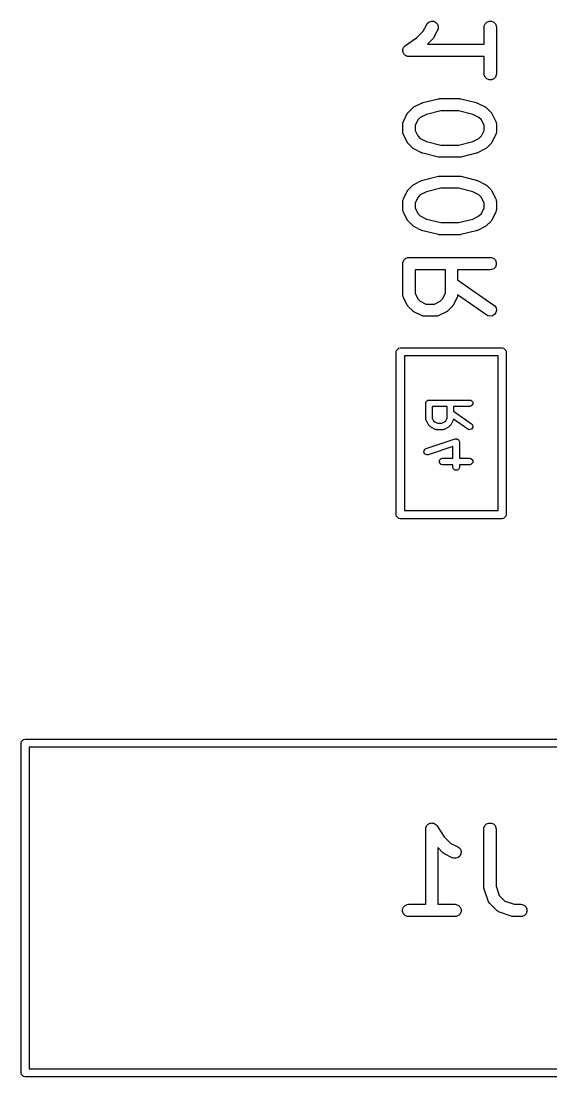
# Model space of a CAD drawing. Extents: x -0.05 to 2.94, y -0.16 to 2.16.
# Drawn here: x 1.609 to 1.865, y 0.237 to 0.747 of the extents above; entities that cross this region are included whole.
import ezdxf

# ---------------------------------------------------------------- set-up
doc = ezdxf.new("R2010")
doc.units = 0
doc.header["$MEASUREMENT"] = 0
doc.layers.add('BLACK', color=7, linetype='CONTINUOUS')

msp = doc.modelspace()

# ---------------------------------------------------------------- linework, layer by layer
at = {"layer": 'BLACK', "linetype": 'CONTINUOUS'}
for p, q in [((1.80348, 0.74243), (1.80514, 0.74575)), ((1.80514, 0.74575), (1.80545, 0.74624)), ((1.80545, 0.74624), (1.80632, 0.74699)), ((1.80632, 0.74699), (1.80742, 0.74736)), ((1.80742, 0.74736), (1.80856, 0.74728)), ((1.80856, 0.74728), (1.8096, 0.74676)), ((1.8096, 0.74676), (1.81035, 0.74589)), ((1.81035, 0.74589), (1.81071, 0.7448)), ((1.83301, 0.74501), (1.83345, 0.74607)), ((1.83345, 0.74607), (1.83427, 0.74688)), ((1.83427, 0.74688), (1.83533, 0.74732)), ((1.83533, 0.74732), (1.83648, 0.74732)), ((1.83648, 0.74732), (1.83755, 0.74688)), ((1.83755, 0.74688), (1.83836, 0.74607)), ((1.83836, 0.74607), (1.8388, 0.74501)), ((1.80028, 0.73922), (1.80348, 0.74243)), ((1.81043, 0.74311), (1.80855, 0.73936)), ((1.81063, 0.74365), (1.81043, 0.74311)), ((1.81071, 0.7448), (1.81063, 0.74365)), ((1.83295, 0.74443), (1.83301, 0.74501)), ((1.83295, 0.73613), (1.83295, 0.74443)), ((1.8388, 0.74501), (1.83886, 0.74443)), ((1.83886, 0.74443), (1.83886, 0.72193)), ((1.79445, 0.73527), (1.79489, 0.73563)), ((1.79489, 0.73563), (1.7949, 0.73564)), ((1.7949, 0.73564), (1.80028, 0.73922)), ((1.7949, 0.73564), (1.7949, 0.73564)), ((1.7949, 0.73564), (1.7949, 0.73564)), ((1.808, 0.73859), (1.80554, 0.73613)), ((1.80554, 0.73613), (1.83295, 0.73613)), ((1.80818, 0.73882), (1.808, 0.73859)), ((1.80824, 0.73887), (1.80818, 0.73882)), ((1.8083, 0.73896), (1.80824, 0.73887)), ((1.80837, 0.73904), (1.8083, 0.73896)), ((1.80839, 0.73911), (1.80837, 0.73904)), ((1.80855, 0.73936), (1.80839, 0.73911)), ((1.79358, 0.73318), (1.79364, 0.73347)), ((1.79364, 0.7329), (1.79358, 0.73318)), ((1.79364, 0.73376), (1.79375, 0.73403)), ((1.79364, 0.73347), (1.79364, 0.73376)), ((1.79364, 0.7326), (1.79364, 0.7329)), ((1.79375, 0.73234), (1.79364, 0.7326)), ((1.79375, 0.73403), (1.79381, 0.73431)), ((1.79381, 0.73205), (1.79375, 0.73234)), ((1.79381, 0.73431), (1.79397, 0.73455)), ((1.79397, 0.73181), (1.79381, 0.73205)), ((1.79397, 0.73455), (1.79408, 0.73482)), ((1.79408, 0.73154), (1.79397, 0.73181)), ((1.79408, 0.73482), (1.79429, 0.73503)), ((1.79429, 0.73134), (1.79408, 0.73154)), ((1.79429, 0.73503), (1.79445, 0.73527)), ((1.79445, 0.73109), (1.79429, 0.73134)), ((1.79469, 0.73093), (1.79445, 0.73109)), ((1.7949, 0.73073), (1.79469, 0.73093)), ((1.79516, 0.73061), (1.7949, 0.73073)), ((1.7954, 0.73045), (1.79516, 0.73061)), ((1.79569, 0.7304), (1.7954, 0.73045)), ((1.79596, 0.73028), (1.79569, 0.7304)), ((1.79653, 0.73023), (1.79596, 0.73028)), ((1.79654, 0.73023), (1.79653, 0.73023)), ((1.79653, 0.73023), (1.79653, 0.73023)), ((1.79653, 0.73023), (1.79653, 0.73023)), ((1.83295, 0.73023), (1.79654, 0.73023)), ((1.83295, 0.72193), (1.83295, 0.73023)), ((1.83301, 0.72136), (1.83295, 0.72193)), ((1.83345, 0.72029), (1.83301, 0.72136)), ((1.83427, 0.71948), (1.83345, 0.72029)), ((1.83836, 0.72029), (1.83755, 0.71948)), ((1.8388, 0.72136), (1.83836, 0.72029)), ((1.83886, 0.72193), (1.8388, 0.72136)), ((1.83533, 0.71904), (1.83427, 0.71948)), ((1.83648, 0.71904), (1.83533, 0.71904)), ((1.83755, 0.71948), (1.83648, 0.71904)), ((1.80332, 0.70792), (1.81082, 0.7098)), ((1.81082, 0.7098), (1.81092, 0.70981)), ((1.81092, 0.70981), (1.81096, 0.70983)), ((1.81096, 0.70983), (1.81118, 0.70985)), ((1.81118, 0.70985), (1.81139, 0.70988)), ((1.81139, 0.70988), (1.81143, 0.70988)), ((1.81143, 0.70988), (1.81153, 0.70989)), ((1.81153, 0.70989), (1.82091, 0.70989)), ((1.82091, 0.70989), (1.82101, 0.70988)), ((1.82101, 0.70988), (1.82105, 0.70988)), ((1.82105, 0.70988), (1.82127, 0.70985)), ((1.82127, 0.70985), (1.82148, 0.70983)), ((1.82148, 0.70983), (1.82152, 0.70981)), ((1.82152, 0.70981), (1.82162, 0.7098)), ((1.82162, 0.7098), (1.82912, 0.70792)), ((1.79632, 0.7034), (1.7982, 0.70527)), ((1.7982, 0.70527), (1.79842, 0.70546)), ((1.79842, 0.70546), (1.79848, 0.70552)), ((1.79848, 0.70552), (1.79856, 0.70557)), ((1.79856, 0.70557), (1.79865, 0.70564)), ((1.79865, 0.70564), (1.79872, 0.70567)), ((1.79872, 0.70567), (1.79897, 0.70583)), ((1.79897, 0.70583), (1.80271, 0.7077)), ((1.80271, 0.7077), (1.80276, 0.70772)), ((1.80276, 0.70772), (1.80277, 0.70773)), ((1.80277, 0.70773), (1.80302, 0.70782)), ((1.80302, 0.70782), (1.80326, 0.70791)), ((1.80326, 0.70791), (1.80328, 0.70791)), ((1.80328, 0.70791), (1.80332, 0.70792)), ((1.82912, 0.70792), (1.82917, 0.70791)), ((1.82917, 0.70791), (1.82919, 0.70791)), ((1.82919, 0.70791), (1.82943, 0.70782)), ((1.82943, 0.70782), (1.82967, 0.70773)), ((1.82967, 0.70773), (1.82969, 0.70772)), ((1.82969, 0.70772), (1.82973, 0.7077)), ((1.82973, 0.7077), (1.83348, 0.70583)), ((1.83348, 0.70583), (1.83373, 0.70567)), ((1.83373, 0.70567), (1.8338, 0.70564)), ((1.8338, 0.70564), (1.83388, 0.70557)), ((1.83388, 0.70557), (1.83397, 0.70552)), ((1.83397, 0.70552), (1.83402, 0.70546)), ((1.83402, 0.70546), (1.83424, 0.70527)), ((1.83424, 0.70527), (1.83612, 0.7034)), ((1.7939, 0.69888), (1.79577, 0.70263)), ((1.79577, 0.70263), (1.79593, 0.70288)), ((1.79593, 0.70288), (1.79596, 0.70295)), ((1.79596, 0.70295), (1.79602, 0.70303)), ((1.79602, 0.70303), (1.79608, 0.70312)), ((1.79608, 0.70312), (1.79614, 0.70317)), ((1.79614, 0.70317), (1.79632, 0.7034)), ((1.80084, 0.69956), (1.79949, 0.69686)), ((1.80203, 0.70076), (1.80084, 0.69956)), ((1.80507, 0.70227), (1.80203, 0.70076)), ((1.8119, 0.70398), (1.80507, 0.70227)), ((1.82054, 0.70398), (1.8119, 0.70398)), ((1.82738, 0.70227), (1.82054, 0.70398)), ((1.83041, 0.70076), (1.82738, 0.70227)), ((1.8316, 0.69956), (1.83041, 0.70076)), ((1.83295, 0.69686), (1.8316, 0.69956)), ((1.83612, 0.7034), (1.83631, 0.70317)), ((1.83631, 0.70317), (1.83636, 0.70312)), ((1.83636, 0.70312), (1.83642, 0.70303)), ((1.83642, 0.70303), (1.83649, 0.70295)), ((1.83649, 0.70295), (1.83652, 0.70288)), ((1.83652, 0.70288), (1.83667, 0.70263)), ((1.83667, 0.70263), (1.83855, 0.69888)), ((1.79358, 0.69756), (1.79364, 0.69814)), ((1.79358, 0.69381), (1.79358, 0.69756)), ((1.79364, 0.69814), (1.79368, 0.69823)), ((1.79368, 0.69823), (1.79369, 0.69834)), ((1.79369, 0.69834), (1.7939, 0.69888)), ((1.79949, 0.69686), (1.79949, 0.69451)), ((1.79949, 0.69451), (1.80084, 0.69181)), ((1.8316, 0.69181), (1.83295, 0.69451)), ((1.83295, 0.69451), (1.83295, 0.69686)), ((1.83855, 0.69888), (1.83875, 0.69834)), ((1.83875, 0.69834), (1.83876, 0.69823)), ((1.83876, 0.69823), (1.8388, 0.69814)), ((1.8388, 0.69814), (1.83886, 0.69756)), ((1.83886, 0.69756), (1.83886, 0.69381)), ((1.79364, 0.69323), (1.79358, 0.69381)), ((1.79368, 0.69314), (1.79364, 0.69323)), ((1.79369, 0.69303), (1.79368, 0.69314)), ((1.7939, 0.69249), (1.79369, 0.69303)), ((1.79577, 0.68874), (1.7939, 0.69249)), ((1.80084, 0.69181), (1.80203, 0.69061)), ((1.80203, 0.69061), (1.80507, 0.6891)), ((1.82738, 0.6891), (1.83041, 0.69061)), ((1.83041, 0.69061), (1.8316, 0.69181)), ((1.83855, 0.69249), (1.83667, 0.68874)), ((1.83875, 0.69303), (1.83855, 0.69249)), ((1.83876, 0.69314), (1.83875, 0.69303)), ((1.8388, 0.69323), (1.83876, 0.69314)), ((1.83886, 0.69381), (1.8388, 0.69323)), ((1.79593, 0.68849), (1.79577, 0.68874)), ((1.79596, 0.68842), (1.79593, 0.68849)), ((1.79602, 0.68834), (1.79596, 0.68842)), ((1.79608, 0.68825), (1.79602, 0.68834)), ((1.79614, 0.6882), (1.79608, 0.68825)), ((1.79632, 0.68797), (1.79614, 0.6882)), ((1.7982, 0.6861), (1.79632, 0.68797)), ((1.79842, 0.68591), (1.7982, 0.6861)), ((1.79848, 0.68585), (1.79842, 0.68591)), ((1.79856, 0.6858), (1.79848, 0.68585)), ((1.79865, 0.68573), (1.79856, 0.6858)), ((1.79872, 0.6857), (1.79865, 0.68573)), ((1.79897, 0.68554), (1.79872, 0.6857)), ((1.80271, 0.68367), (1.79897, 0.68554)), ((1.80507, 0.6891), (1.8119, 0.68739)), ((1.8119, 0.68739), (1.82054, 0.68739)), ((1.82054, 0.68739), (1.82738, 0.6891)), ((1.83348, 0.68554), (1.82973, 0.68367)), ((1.83373, 0.6857), (1.83348, 0.68554)), ((1.8338, 0.68573), (1.83373, 0.6857)), ((1.83388, 0.6858), (1.8338, 0.68573)), ((1.83397, 0.68585), (1.83388, 0.6858)), ((1.83402, 0.68591), (1.83397, 0.68585)), ((1.83424, 0.6861), (1.83402, 0.68591)), ((1.83612, 0.68797), (1.83424, 0.6861)), ((1.83631, 0.6882), (1.83612, 0.68797)), ((1.83636, 0.68825), (1.83631, 0.6882)), ((1.83642, 0.68834), (1.83636, 0.68825)), ((1.83649, 0.68842), (1.83642, 0.68834)), ((1.83652, 0.68849), (1.83649, 0.68842)), ((1.83667, 0.68874), (1.83652, 0.68849)), ((1.80276, 0.68365), (1.80271, 0.68367)), ((1.80277, 0.68364), (1.80276, 0.68365)), ((1.80302, 0.68356), (1.80277, 0.68364)), ((1.80326, 0.68346), (1.80302, 0.68356)), ((1.80328, 0.68346), (1.80326, 0.68346)), ((1.80332, 0.68345), (1.80328, 0.68346)), ((1.81082, 0.68157), (1.80332, 0.68345)), ((1.81092, 0.68156), (1.81082, 0.68157)), ((1.81096, 0.68154), (1.81092, 0.68156)), ((1.81118, 0.68152), (1.81096, 0.68154)), ((1.81139, 0.68149), (1.81118, 0.68152)), ((1.81143, 0.68149), (1.81139, 0.68149)), ((1.81153, 0.68148), (1.81143, 0.68149)), ((1.82091, 0.68148), (1.81153, 0.68148)), ((1.82101, 0.68149), (1.82091, 0.68148)), ((1.82105, 0.68149), (1.82101, 0.68149)), ((1.82127, 0.68152), (1.82105, 0.68149)), ((1.82148, 0.68154), (1.82127, 0.68152)), ((1.82152, 0.68156), (1.82148, 0.68154)), ((1.82162, 0.68157), (1.82152, 0.68156)), ((1.82912, 0.68345), (1.82162, 0.68157)), ((1.82917, 0.68346), (1.82912, 0.68345)), ((1.82919, 0.68346), (1.82917, 0.68346)), ((1.82943, 0.68355), (1.82919, 0.68346)), ((1.82967, 0.68364), (1.82943, 0.68355)), ((1.82969, 0.68365), (1.82967, 0.68364)), ((1.82973, 0.68367), (1.82969, 0.68365)), ((1.79897, 0.66833), (1.80271, 0.6702)), ((1.80271, 0.6702), (1.80276, 0.67022)), ((1.80276, 0.67022), (1.80277, 0.67023)), ((1.80277, 0.67023), (1.80302, 0.67032)), ((1.80302, 0.67032), (1.80326, 0.67041)), ((1.80326, 0.67041), (1.80328, 0.67041)), ((1.80328, 0.67041), (1.80332, 0.67043)), ((1.80332, 0.67043), (1.81082, 0.6723)), ((1.81082, 0.6723), (1.81092, 0.67232)), ((1.81092, 0.67232), (1.81096, 0.67233)), ((1.81096, 0.67233), (1.81118, 0.67236)), ((1.81118, 0.67236), (1.81139, 0.67239)), ((1.81139, 0.67239), (1.81143, 0.67238)), ((1.81143, 0.67238), (1.81153, 0.67239)), ((1.81153, 0.67239), (1.82091, 0.67239)), ((1.82091, 0.67239), (1.82101, 0.67238)), ((1.82101, 0.67238), (1.82105, 0.67239)), ((1.82105, 0.67239), (1.82127, 0.67236)), ((1.82127, 0.67236), (1.82148, 0.67233)), ((1.82148, 0.67233), (1.82152, 0.67232)), ((1.82152, 0.67232), (1.82162, 0.6723)), ((1.82162, 0.6723), (1.82912, 0.67043)), ((1.82912, 0.67043), (1.82917, 0.67041)), ((1.82917, 0.67041), (1.82919, 0.67041)), ((1.82919, 0.67041), (1.82943, 0.67032)), ((1.82943, 0.67032), (1.82967, 0.67023)), ((1.82967, 0.67023), (1.82969, 0.67022)), ((1.82969, 0.67022), (1.82973, 0.6702)), ((1.82973, 0.6702), (1.83348, 0.66833)), ((1.7939, 0.66139), (1.79577, 0.66513)), ((1.79577, 0.66513), (1.79593, 0.66538)), ((1.79593, 0.66538), (1.79596, 0.66545)), ((1.79596, 0.66545), (1.79602, 0.66554)), ((1.79602, 0.66554), (1.79608, 0.66562)), ((1.79608, 0.66562), (1.79614, 0.66568)), ((1.79614, 0.66568), (1.79632, 0.6659)), ((1.79632, 0.6659), (1.7982, 0.66778)), ((1.7982, 0.66778), (1.79842, 0.66796)), ((1.79842, 0.66796), (1.79848, 0.66802)), ((1.79848, 0.66802), (1.79856, 0.66808)), ((1.79856, 0.66808), (1.79865, 0.66814)), ((1.79865, 0.66814), (1.79872, 0.66817)), ((1.79872, 0.66817), (1.79897, 0.66833)), ((1.80507, 0.66478), (1.80203, 0.66326)), ((1.8119, 0.66649), (1.80507, 0.66478)), ((1.82054, 0.66649), (1.8119, 0.66649)), ((1.82738, 0.66478), (1.82054, 0.66649)), ((1.83041, 0.66326), (1.82738, 0.66478)), ((1.83348, 0.66833), (1.83373, 0.66817)), ((1.83373, 0.66817), (1.8338, 0.66814)), ((1.8338, 0.66814), (1.83388, 0.66808)), ((1.83388, 0.66808), (1.83397, 0.66802)), ((1.83397, 0.66802), (1.83402, 0.66796)), ((1.83402, 0.66796), (1.83424, 0.66778)), ((1.83424, 0.66778), (1.83612, 0.6659)), ((1.83612, 0.6659), (1.83631, 0.66568)), ((1.83631, 0.66568), (1.83636, 0.66562)), ((1.83636, 0.66562), (1.83642, 0.66554)), ((1.83642, 0.66554), (1.83649, 0.66545)), ((1.83649, 0.66545), (1.83652, 0.66538)), ((1.83652, 0.66538), (1.83667, 0.66513)), ((1.83667, 0.66513), (1.83855, 0.66139)), ((1.79358, 0.66006), (1.79364, 0.66064)), ((1.79358, 0.65631), (1.79358, 0.66006)), ((1.79364, 0.66064), (1.79368, 0.66074)), ((1.79368, 0.66074), (1.79369, 0.66084)), ((1.79369, 0.66084), (1.7939, 0.66139)), ((1.80084, 0.66206), (1.79949, 0.65937)), ((1.79949, 0.65937), (1.79949, 0.65701)), ((1.80203, 0.66326), (1.80084, 0.66206)), ((1.8316, 0.66206), (1.83041, 0.66326)), ((1.83295, 0.65937), (1.8316, 0.66206)), ((1.83295, 0.65701), (1.83295, 0.65937)), ((1.83855, 0.66139), (1.83875, 0.66084)), ((1.83875, 0.66084), (1.83876, 0.66074)), ((1.83876, 0.66074), (1.8388, 0.66064)), ((1.8388, 0.66064), (1.83886, 0.66006)), ((1.83886, 0.66006), (1.83886, 0.65631)), ((1.79364, 0.65574), (1.79358, 0.65631)), ((1.79368, 0.65564), (1.79364, 0.65574)), ((1.79369, 0.65554), (1.79368, 0.65564)), ((1.7939, 0.65499), (1.79369, 0.65554)), ((1.79577, 0.65124), (1.7939, 0.65499)), ((1.79949, 0.65701), (1.80084, 0.65431)), ((1.80084, 0.65431), (1.80203, 0.65312)), ((1.83041, 0.65312), (1.8316, 0.65431)), ((1.8316, 0.65431), (1.83295, 0.65701)), ((1.83855, 0.65499), (1.83667, 0.65124)), ((1.83875, 0.65554), (1.83855, 0.65499)), ((1.83876, 0.65564), (1.83875, 0.65554)), ((1.8388, 0.65574), (1.83876, 0.65564)), ((1.83886, 0.65631), (1.8388, 0.65574)), ((1.79593, 0.651), (1.79577, 0.65124)), ((1.79596, 0.65092), (1.79593, 0.651)), ((1.79602, 0.65084), (1.79596, 0.65092)), ((1.79608, 0.65076), (1.79602, 0.65084)), ((1.79614, 0.6507), (1.79608, 0.65076)), ((1.79632, 0.65048), (1.79614, 0.6507)), ((1.7982, 0.6486), (1.79632, 0.65048)), ((1.79842, 0.64842), (1.7982, 0.6486)), ((1.80203, 0.65312), (1.80507, 0.6516)), ((1.80507, 0.6516), (1.8119, 0.64989)), ((1.8119, 0.64989), (1.82054, 0.64989)), ((1.82054, 0.64989), (1.82738, 0.6516)), ((1.82738, 0.6516), (1.83041, 0.65312)), ((1.83424, 0.6486), (1.83402, 0.64842)), ((1.83612, 0.65048), (1.83424, 0.6486)), ((1.83631, 0.6507), (1.83612, 0.65048)), ((1.83636, 0.65076), (1.83631, 0.6507)), ((1.83642, 0.65084), (1.83636, 0.65076)), ((1.83649, 0.65092), (1.83642, 0.65084)), ((1.83652, 0.651), (1.83649, 0.65092)), ((1.83667, 0.65124), (1.83652, 0.651)), ((1.79848, 0.64836), (1.79842, 0.64842)), ((1.79856, 0.6483), (1.79848, 0.64836)), ((1.79865, 0.64824), (1.79856, 0.6483)), ((1.79872, 0.64821), (1.79865, 0.64824)), ((1.79897, 0.64805), (1.79872, 0.64821)), ((1.80271, 0.64617), (1.79897, 0.64805)), ((1.80276, 0.64616), (1.80271, 0.64617)), ((1.80277, 0.64615), (1.80276, 0.64616)), ((1.80302, 0.64606), (1.80277, 0.64615)), ((1.80326, 0.64597), (1.80302, 0.64606)), ((1.80328, 0.64597), (1.80326, 0.64597)), ((1.80332, 0.64595), (1.80328, 0.64597)), ((1.81082, 0.64408), (1.80332, 0.64595)), ((1.81092, 0.64406), (1.81082, 0.64408)), ((1.81096, 0.64405), (1.81092, 0.64406)), ((1.81118, 0.64402), (1.81096, 0.64405)), ((1.81139, 0.64399), (1.81118, 0.64402)), ((1.81143, 0.644), (1.81139, 0.64399)), ((1.81153, 0.64399), (1.81143, 0.644)), ((1.82091, 0.64399), (1.81153, 0.64399)), ((1.82101, 0.644), (1.82091, 0.64399)), ((1.82105, 0.64399), (1.82101, 0.644)), ((1.82127, 0.64402), (1.82105, 0.64399)), ((1.82148, 0.64405), (1.82127, 0.64402)), ((1.82152, 0.64406), (1.82148, 0.64405)), ((1.82162, 0.64408), (1.82152, 0.64406)), ((1.82912, 0.64595), (1.82162, 0.64408)), ((1.82917, 0.64597), (1.82912, 0.64595)), ((1.82919, 0.64597), (1.82917, 0.64597)), ((1.82943, 0.64606), (1.82919, 0.64597)), ((1.82967, 0.64615), (1.82943, 0.64606)), ((1.82969, 0.64616), (1.82967, 0.64615)), ((1.82973, 0.64617), (1.82969, 0.64616)), ((1.83348, 0.64805), (1.82973, 0.64617)), ((1.83373, 0.64821), (1.83348, 0.64805)), ((1.8338, 0.64824), (1.83373, 0.64821)), ((1.83388, 0.6483), (1.8338, 0.64824)), ((1.83397, 0.64836), (1.83388, 0.6483)), ((1.83402, 0.64842), (1.83397, 0.64836)), ((1.79358, 0.63007), (1.79364, 0.63064)), ((1.79358, 0.61507), (1.79358, 0.63007)), ((1.79364, 0.63064), (1.79408, 0.63171)), ((1.79408, 0.63171), (1.7949, 0.63252)), ((1.7949, 0.63252), (1.79596, 0.63296)), ((1.79596, 0.63296), (1.79654, 0.63302)), ((1.79654, 0.63302), (1.83591, 0.63302)), ((1.83591, 0.63302), (1.83648, 0.63296)), ((1.83648, 0.63296), (1.83755, 0.63252)), ((1.83755, 0.63252), (1.83836, 0.63171)), ((1.83836, 0.62843), (1.83755, 0.62761)), ((1.83836, 0.63171), (1.8388, 0.63064)), ((1.8388, 0.62949), (1.83836, 0.62843)), ((1.8388, 0.63064), (1.8388, 0.62949)), ((1.81421, 0.62712), (1.79949, 0.62712)), ((1.79949, 0.62712), (1.79949, 0.61577)), ((1.81421, 0.61577), (1.81421, 0.62712)), ((1.83591, 0.62712), (1.82011, 0.62712)), ((1.82011, 0.62712), (1.82011, 0.62223)), ((1.83648, 0.62717), (1.83591, 0.62712)), ((1.83755, 0.62761), (1.83648, 0.62717)), ((1.82011, 0.62223), (1.8376, 0.60999)), ((1.79364, 0.61449), (1.79358, 0.61507)), ((1.79368, 0.6144), (1.79364, 0.61449)), ((1.79369, 0.61429), (1.79368, 0.6144)), ((1.7939, 0.61375), (1.79369, 0.61429)), ((1.79577, 0.61), (1.7939, 0.61375)), ((1.79949, 0.61577), (1.80084, 0.61307)), ((1.80084, 0.61307), (1.80203, 0.61187)), ((1.81166, 0.61187), (1.81286, 0.61307)), ((1.81286, 0.61307), (1.81421, 0.61577)), ((1.8198, 0.61375), (1.81792, 0.61)), ((1.82001, 0.61429), (1.8198, 0.61375)), ((1.82005, 0.61449), (1.82001, 0.6144)), ((1.82001, 0.6144), (1.82001, 0.61429)), ((1.82011, 0.61503), (1.82005, 0.61449)), ((1.83421, 0.60515), (1.82011, 0.61503)), ((1.79593, 0.60975), (1.79577, 0.61)), ((1.79596, 0.60968), (1.79593, 0.60975)), ((1.79602, 0.6096), (1.79596, 0.60968)), ((1.79608, 0.60951), (1.79602, 0.6096)), ((1.79614, 0.60946), (1.79608, 0.60951)), ((1.79632, 0.60923), (1.79614, 0.60946)), ((1.7982, 0.60736), (1.79632, 0.60923)), ((1.80203, 0.61187), (1.80473, 0.61052)), ((1.80473, 0.61052), (1.80896, 0.61052)), ((1.80896, 0.61052), (1.81166, 0.61187)), ((1.81737, 0.60923), (1.8155, 0.60736)), ((1.81756, 0.60946), (1.81737, 0.60923)), ((1.81762, 0.60951), (1.81756, 0.60946)), ((1.81767, 0.6096), (1.81762, 0.60951)), ((1.81774, 0.60968), (1.81767, 0.6096)), ((1.81777, 0.60975), (1.81774, 0.60968)), ((1.81792, 0.61), (1.81777, 0.60975)), ((1.8376, 0.60999), (1.83804, 0.60961)), ((1.83804, 0.60961), (1.83866, 0.60864)), ((1.83866, 0.60864), (1.83886, 0.60751)), ((1.79842, 0.60717), (1.7982, 0.60736)), ((1.79848, 0.60711), (1.79842, 0.60717)), ((1.79856, 0.60706), (1.79848, 0.60711)), ((1.79865, 0.60699), (1.79856, 0.60706)), ((1.79872, 0.60696), (1.79865, 0.60699)), ((1.79897, 0.6068), (1.79872, 0.60696)), ((1.80271, 0.60493), (1.79897, 0.6068)), ((1.80326, 0.60472), (1.80271, 0.60493)), ((1.80336, 0.60472), (1.80326, 0.60472)), ((1.80346, 0.60468), (1.80336, 0.60472)), ((1.80404, 0.60462), (1.80346, 0.60468)), ((1.80966, 0.60462), (1.80404, 0.60462)), ((1.81024, 0.60468), (1.80966, 0.60462)), ((1.81033, 0.60472), (1.81024, 0.60468)), ((1.81044, 0.60472), (1.81033, 0.60472)), ((1.81098, 0.60493), (1.81044, 0.60472)), ((1.81473, 0.6068), (1.81098, 0.60493)), ((1.81498, 0.60696), (1.81473, 0.6068)), ((1.81505, 0.60699), (1.81498, 0.60696)), ((1.81513, 0.60706), (1.81505, 0.60699)), ((1.81522, 0.60711), (1.81513, 0.60706)), ((1.81527, 0.60717), (1.81522, 0.60711)), ((1.8155, 0.60736), (1.81527, 0.60717)), ((1.83472, 0.60487), (1.83421, 0.60515)), ((1.83584, 0.60462), (1.83472, 0.60487)), ((1.83698, 0.60482), (1.83584, 0.60462)), ((1.83795, 0.60544), (1.83698, 0.60482)), ((1.83861, 0.60638), (1.83795, 0.60544)), ((1.83886, 0.60751), (1.83861, 0.60638)), ((1.79043, 0.58737), (1.79058, 0.58812)), ((1.79043, 0.50863), (1.79043, 0.58737)), ((1.79058, 0.58812), (1.79164, 0.58919)), ((1.79164, 0.58919), (1.79239, 0.58934)), ((1.79239, 0.58934), (1.84161, 0.58934)), ((1.84161, 0.58934), (1.84236, 0.58919)), ((1.84236, 0.58919), (1.84342, 0.58812)), ((1.84342, 0.58812), (1.84357, 0.58737)), ((1.84357, 0.58737), (1.84357, 0.50863)), ((1.79436, 0.5854), (1.79436, 0.5106)), ((1.83964, 0.5854), (1.79436, 0.5854)), ((1.83964, 0.5106), (1.83964, 0.5854)), ((1.80468, 0.56253), (1.8048, 0.56313)), ((1.80468, 0.55503), (1.80468, 0.56253)), ((1.8048, 0.56313), (1.80566, 0.56398)), ((1.80566, 0.56398), (1.80626, 0.5641)), ((1.80626, 0.5641), (1.82594, 0.5641)), ((1.82594, 0.5641), (1.82655, 0.56398)), ((1.82655, 0.56398), (1.8274, 0.56313)), ((1.8274, 0.56193), (1.82655, 0.56107)), ((1.8274, 0.56313), (1.8274, 0.56193)), ((1.81499, 0.56095), (1.80783, 0.56095)), ((1.80783, 0.56095), (1.80783, 0.5554)), ((1.81499, 0.5554), (1.81499, 0.56095)), ((1.82594, 0.56095), (1.81814, 0.56095)), ((1.81814, 0.56095), (1.81814, 0.55866)), ((1.81814, 0.55866), (1.82685, 0.55257)), ((1.82655, 0.56107), (1.82594, 0.56095)), ((1.8047, 0.55495), (1.80468, 0.55503)), ((1.80469, 0.55492), (1.8047, 0.55495)), ((1.80475, 0.55468), (1.80469, 0.55492)), ((1.8048, 0.55443), (1.80475, 0.55468)), ((1.80483, 0.5544), (1.8048, 0.55443)), ((1.80485, 0.55433), (1.80483, 0.5544)), ((1.80579, 0.55245), (1.80485, 0.55433)), ((1.80594, 0.55225), (1.80579, 0.55245)), ((1.80608, 0.55204), (1.80594, 0.55225)), ((1.80702, 0.5511), (1.80608, 0.55204)), ((1.80783, 0.5554), (1.80849, 0.55409)), ((1.80849, 0.55409), (1.80907, 0.55351)), ((1.80907, 0.55351), (1.81038, 0.55286)), ((1.81038, 0.55286), (1.81245, 0.55286)), ((1.81245, 0.55286), (1.81376, 0.55351)), ((1.81376, 0.55351), (1.81434, 0.55409)), ((1.81434, 0.55409), (1.81499, 0.5554)), ((1.81675, 0.55204), (1.81581, 0.5511)), ((1.81689, 0.55225), (1.81675, 0.55204)), ((1.81704, 0.55245), (1.81689, 0.55225)), ((1.81798, 0.55433), (1.81704, 0.55245)), ((1.818, 0.5544), (1.81798, 0.55433)), ((1.81802, 0.55443), (1.818, 0.5544)), ((1.81807, 0.55468), (1.81802, 0.55443)), ((1.81812, 0.55484), (1.81807, 0.55468)), ((1.82504, 0.54999), (1.81812, 0.55484)), ((1.82685, 0.55257), (1.82727, 0.55213)), ((1.82727, 0.55213), (1.82748, 0.55094)), ((1.80723, 0.55096), (1.80702, 0.5511)), ((1.80743, 0.55081), (1.80723, 0.55096)), ((1.8093, 0.54987), (1.80743, 0.55081)), ((1.80938, 0.54985), (1.8093, 0.54987)), ((1.8094, 0.54983), (1.80938, 0.54985)), ((1.80965, 0.54978), (1.8094, 0.54983)), ((1.8099, 0.54971), (1.80965, 0.54978)), ((1.80993, 0.54972), (1.8099, 0.54971)), ((1.81001, 0.54971), (1.80993, 0.54972)), ((1.81282, 0.54971), (1.81001, 0.54971)), ((1.8129, 0.54972), (1.81282, 0.54971)), ((1.81293, 0.54971), (1.8129, 0.54972)), ((1.81317, 0.54978), (1.81293, 0.54971)), ((1.81342, 0.54983), (1.81317, 0.54978)), ((1.81345, 0.54985), (1.81342, 0.54983)), ((1.81352, 0.54987), (1.81345, 0.54985)), ((1.8154, 0.55081), (1.81352, 0.54987)), ((1.8156, 0.55096), (1.8154, 0.55081)), ((1.81581, 0.5511), (1.8156, 0.55096)), ((1.8256, 0.54974), (1.82504, 0.54999)), ((1.82679, 0.54995), (1.8256, 0.54974)), ((1.82748, 0.55094), (1.82679, 0.54995)), ((1.80482, 0.54059), (1.81888, 0.54528)), ((1.81781, 0.5416), (1.80582, 0.5376)), ((1.81781, 0.53598), (1.81781, 0.5416)), ((1.81888, 0.54528), (1.81949, 0.54535)), ((1.81949, 0.54535), (1.81972, 0.54524)), ((1.81972, 0.54524), (1.81998, 0.54524)), ((1.81998, 0.54524), (1.82024, 0.54498)), ((1.82024, 0.54498), (1.82057, 0.54481)), ((1.82057, 0.54481), (1.82065, 0.54457)), ((1.82065, 0.54457), (1.82084, 0.54438)), ((1.82084, 0.54438), (1.82096, 0.54378)), ((1.82096, 0.54378), (1.82096, 0.53598)), ((1.80375, 0.53921), (1.80429, 0.54028)), ((1.80413, 0.53806), (1.80375, 0.53921)), ((1.80521, 0.53752), (1.80413, 0.53806)), ((1.80429, 0.54028), (1.80482, 0.54059)), ((1.80582, 0.5376), (1.80521, 0.53752)), ((1.81136, 0.53501), (1.81222, 0.53586)), ((1.81136, 0.53381), (1.81136, 0.53501)), ((1.81222, 0.53295), (1.81136, 0.53381)), ((1.81222, 0.53586), (1.81282, 0.53598)), ((1.81282, 0.53283), (1.81222, 0.53295)), ((1.81282, 0.53598), (1.81781, 0.53598)), ((1.81781, 0.53283), (1.81282, 0.53283)), ((1.81781, 0.5316), (1.81781, 0.53283)), ((1.81793, 0.53099), (1.81781, 0.5316)), ((1.82096, 0.5316), (1.82084, 0.53099)), ((1.82096, 0.53598), (1.82594, 0.53598)), ((1.82594, 0.53283), (1.82096, 0.53283)), ((1.82096, 0.53283), (1.82096, 0.5316)), ((1.82594, 0.53598), (1.82655, 0.53586)), ((1.82655, 0.53295), (1.82594, 0.53283)), ((1.82655, 0.53586), (1.8274, 0.53501)), ((1.8274, 0.53381), (1.82655, 0.53295)), ((1.8274, 0.53501), (1.8274, 0.53381)), ((1.81878, 0.53014), (1.81793, 0.53099)), ((1.81998, 0.53014), (1.81878, 0.53014)), ((1.82084, 0.53099), (1.81998, 0.53014)), ((1.79058, 0.50788), (1.79043, 0.50863)), ((1.79164, 0.50681), (1.79058, 0.50788)), ((1.79239, 0.50666), (1.79164, 0.50681)), ((1.84161, 0.50666), (1.79239, 0.50666)), ((1.79436, 0.5106), (1.83964, 0.5106)), ((1.84236, 0.50681), (1.84161, 0.50666)), ((1.84342, 0.50788), (1.84236, 0.50681)), ((1.84357, 0.50863), (1.84342, 0.50788)), ((1.60902, 0.39816), (1.60917, 0.39891)), ((1.60917, 0.39891), (1.61024, 0.39998)), ((1.61024, 0.39998), (1.61099, 0.40013)), ((1.61099, 0.40013), (2.00431, 0.40013)), ((1.60902, 0.23871), (1.60902, 0.39816)), ((1.92493, 0.39619), (1.61296, 0.39619)), ((1.61296, 0.39619), (1.61296, 0.24068)), ((1.80471, 0.35721), (1.80482, 0.35748)), ((1.80482, 0.35748), (1.80488, 0.35776)), ((1.80488, 0.35776), (1.80504, 0.358)), ((1.80504, 0.358), (1.80515, 0.35827)), ((1.80515, 0.35827), (1.80536, 0.35848)), ((1.80536, 0.35848), (1.80552, 0.35872)), ((1.80552, 0.35872), (1.80576, 0.35888)), ((1.80576, 0.35888), (1.80597, 0.35908)), ((1.80597, 0.35908), (1.80624, 0.3592)), ((1.80624, 0.3592), (1.80648, 0.35936)), ((1.80648, 0.35936), (1.80676, 0.35941)), ((1.80676, 0.35941), (1.80703, 0.35953)), ((1.80703, 0.35953), (1.80732, 0.35953)), ((1.80732, 0.35953), (1.80761, 0.35958)), ((1.80761, 0.35958), (1.80789, 0.35953)), ((1.80789, 0.35953), (1.80818, 0.35953)), ((1.80818, 0.35953), (1.80845, 0.35941)), ((1.80845, 0.35941), (1.80874, 0.35936)), ((1.80874, 0.35936), (1.80898, 0.3592)), ((1.80898, 0.3592), (1.80925, 0.35908)), ((1.80925, 0.35908), (1.80946, 0.35888)), ((1.80946, 0.35888), (1.8097, 0.35871)), ((1.8097, 0.35871), (1.81006, 0.35827)), ((1.81006, 0.35827), (1.81006, 0.35827)), ((1.81006, 0.35827), (1.81006, 0.35827)), ((1.81006, 0.35827), (1.81007, 0.35827)), ((1.81007, 0.35827), (1.81365, 0.35289)), ((1.83283, 0.35721), (1.83327, 0.35827)), ((1.83327, 0.35827), (1.83409, 0.35908)), ((1.83409, 0.35908), (1.83515, 0.35953)), ((1.83515, 0.35953), (1.83631, 0.35953)), ((1.83631, 0.35953), (1.83737, 0.35908)), ((1.83737, 0.35908), (1.83818, 0.35827)), ((1.83818, 0.35827), (1.83863, 0.35721)), ((1.80466, 0.35664), (1.80471, 0.35721)), ((1.80466, 0.35663), (1.80466, 0.35664)), ((1.80466, 0.32021), (1.80466, 0.35663)), ((1.80466, 0.35663), (1.80466, 0.35663)), ((1.80466, 0.35663), (1.80466, 0.35663)), ((1.81365, 0.35289), (1.81686, 0.34968)), ((1.83278, 0.35663), (1.83283, 0.35721)), ((1.83278, 0.32851), (1.83278, 0.35663)), ((1.83863, 0.35721), (1.83868, 0.35663)), ((1.83868, 0.35663), (1.83868, 0.32899)), ((1.81302, 0.34517), (1.81056, 0.34763)), ((1.81056, 0.34763), (1.81056, 0.32021)), ((1.81686, 0.34968), (1.82018, 0.34802)), ((1.82018, 0.34802), (1.82067, 0.34771)), ((1.82067, 0.34771), (1.82142, 0.34684)), ((1.81325, 0.34498), (1.81302, 0.34517)), ((1.8133, 0.34492), (1.81325, 0.34498)), ((1.81339, 0.34487), (1.8133, 0.34492)), ((1.81347, 0.3448), (1.81339, 0.34487)), ((1.81354, 0.34477), (1.81347, 0.3448)), ((1.81379, 0.34461), (1.81354, 0.34477)), ((1.81754, 0.34274), (1.81379, 0.34461)), ((1.81808, 0.34253), (1.81754, 0.34274)), ((1.81923, 0.34245), (1.81808, 0.34253)), ((1.82032, 0.34282), (1.81923, 0.34245)), ((1.82119, 0.34357), (1.82032, 0.34282)), ((1.8217, 0.3446), (1.82119, 0.34357)), ((1.82142, 0.34684), (1.82179, 0.34575)), ((1.82179, 0.34575), (1.8217, 0.3446)), ((1.83281, 0.32822), (1.83278, 0.32851)), ((1.8328, 0.32814), (1.83281, 0.32822)), ((1.83282, 0.32804), (1.8328, 0.32814)), ((1.83283, 0.32793), (1.83282, 0.32804)), ((1.83286, 0.32786), (1.83283, 0.32793)), ((1.83293, 0.32757), (1.83286, 0.32786)), ((1.8348, 0.32195), (1.83293, 0.32757)), ((1.83868, 0.32899), (1.84019, 0.32448)), ((1.83504, 0.32142), (1.8348, 0.32195)), ((1.84019, 0.32448), (1.84295, 0.32171)), ((1.84295, 0.32171), (1.84746, 0.32021)), ((1.79346, 0.31784), (1.7939, 0.3189)), ((1.79346, 0.31668), (1.79346, 0.31784)), ((1.7939, 0.31562), (1.79346, 0.31668)), ((1.7939, 0.3189), (1.79472, 0.31971)), ((1.79472, 0.31971), (1.79578, 0.32016)), ((1.79578, 0.32016), (1.79636, 0.32021)), ((1.79636, 0.32021), (1.80466, 0.32021)), ((1.81056, 0.32021), (1.81886, 0.32021)), ((1.81886, 0.32021), (1.81943, 0.32016)), ((1.81943, 0.32016), (1.8205, 0.31971)), ((1.8205, 0.31971), (1.82131, 0.3189)), ((1.82131, 0.3189), (1.82175, 0.31784)), ((1.82175, 0.31668), (1.82131, 0.31562)), ((1.82175, 0.31784), (1.82175, 0.31668)), ((1.83511, 0.32134), (1.83504, 0.32142)), ((1.83515, 0.32124), (1.83511, 0.32134)), ((1.83552, 0.3208), (1.83515, 0.32124)), ((1.83927, 0.31705), (1.83552, 0.3208)), ((1.83971, 0.31668), (1.83927, 0.31705)), ((1.83981, 0.31664), (1.83971, 0.31668)), ((1.83989, 0.31657), (1.83981, 0.31664)), ((1.84746, 0.32021), (1.85073, 0.32021)), ((1.85073, 0.32021), (1.8513, 0.32016)), ((1.8513, 0.32016), (1.85237, 0.31971)), ((1.85237, 0.31971), (1.85318, 0.3189)), ((1.85318, 0.3189), (1.85362, 0.31784)), ((1.85362, 0.31668), (1.85318, 0.31562)), ((1.85362, 0.31784), (1.85362, 0.31668)), ((1.79472, 0.3148), (1.7939, 0.31562)), ((1.79578, 0.31436), (1.79472, 0.3148)), ((1.79636, 0.31431), (1.79578, 0.31436)), ((1.81886, 0.31431), (1.79636, 0.31431)), ((1.81943, 0.31436), (1.81886, 0.31431)), ((1.8205, 0.3148), (1.81943, 0.31436)), ((1.82131, 0.31562), (1.8205, 0.3148)), ((1.84042, 0.31633), (1.83989, 0.31657)), ((1.84604, 0.31446), (1.84042, 0.31633)), ((1.84633, 0.31439), (1.84604, 0.31446)), ((1.8464, 0.31436), (1.84633, 0.31439)), ((1.84651, 0.31435), (1.8464, 0.31436)), ((1.84661, 0.31433), (1.84651, 0.31435)), ((1.84669, 0.31434), (1.84661, 0.31433)), ((1.84698, 0.31431), (1.84669, 0.31434)), ((1.85073, 0.31431), (1.84698, 0.31431)), ((1.8513, 0.31436), (1.85073, 0.31431)), ((1.85237, 0.3148), (1.8513, 0.31436)), ((1.85318, 0.31562), (1.85237, 0.3148)), ((1.61296, 0.24068), (2.01996, 0.24068)), ((1.60917, 0.23796), (1.60902, 0.23871)), ((1.61024, 0.23689), (1.60917, 0.23796)), ((1.61099, 0.23674), (1.61024, 0.23689)), ((2.01996, 0.23674), (1.61099, 0.23674))]:
    msp.add_line(p, q, dxfattribs=at)

doc.saveas('drawing.dxf')
